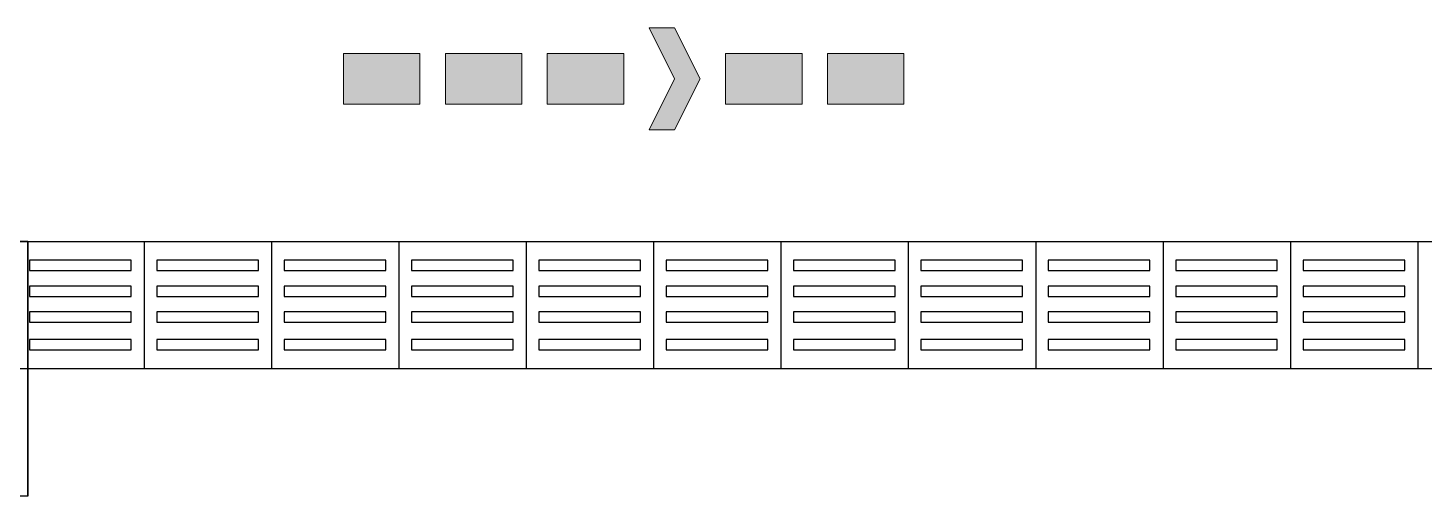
# Model space of a CAD drawing. Header units: metres. Extents: x 341 to 459, y 1341 to 1425.
# Drawn here: x 416.79 to 419.53, y 1376.818 to 1377.737 of the extents above; entities that cross this region are included whole.
import ezdxf
from ezdxf.enums import TextEntityAlignment as Align

# ---------------------------------------------------------------- set-up
doc = ezdxf.new("R2010")
doc.units = ezdxf.units.M
doc.layers.add('INC_EQUIP', color=10, linetype='Continuous', lineweight=20)
doc.layers.add('INC_PLACAS', color=10, linetype='Continuous', lineweight=20)
doc.layers.add('Itens de detalhe', color=7, linetype='Continuous')
doc.layers.add('Notas de texto-1', color=7, linetype='Continuous')
doc.styles.add('ROMANS', font='ROMANS.SHX')

# ---------------------------------------------------------------- blocks, each defined once
blk = doc.blocks.new('piso tatil')
at = {"layer": 'Itens de detalhe', "color": 252, "true_color": 0x939598, "extrusion": (0, 0, -1)}
for p, q in [((-95.2742, 27.6842), (-95.0242, 27.6842)), ((-95.0242, 27.6842), (-95.2742, 27.6842)), ((-95.0242, 27.6842), (-94.7962, 27.6842)), ((-95.0242, 27.6842), (-94.7962, 27.6842)), ((-95.0242, 27.6842), (-95.0242, 27.4342)), ((-95.0242, 27.4342), (-95.0242, 27.6842)), ((-94.7962, 27.6842), (-94.5462, 27.6842)), ((-94.7962, 27.6842), (-94.5462, 27.6842)), ((-94.7962, 27.6842), (-94.7962, 27.4342)), ((-94.7962, 27.6842), (-94.7962, 27.4342)), ((-94.5462, 27.6842), (-94.2962, 27.6842)), ((-94.5462, 27.6842), (-94.2962, 27.6842)), ((-94.5462, 27.6842), (-94.5462, 27.4342)), ((-94.5462, 27.6842), (-94.5462, 27.4342)), ((-94.2962, 27.6842), (-94.0462, 27.6842)), ((-94.2962, 27.6842), (-94.0462, 27.6842)), ((-94.2962, 27.6842), (-94.2962, 27.4342)), ((-94.2962, 27.6842), (-94.2962, 27.4342)), ((-94.0462, 27.6842), (-93.7962, 27.6842)), ((-94.0462, 27.6842), (-93.7962, 27.6842)), ((-94.0462, 27.6842), (-94.0462, 27.4342)), ((-94.0462, 27.6842), (-94.0462, 27.4342)), ((-93.7962, 27.6842), (-93.5462, 27.6842)), ((-93.7962, 27.6842), (-93.5462, 27.6842)), ((-93.7962, 27.6842), (-93.7962, 27.4342)), ((-93.7962, 27.6842), (-93.7962, 27.4342)), ((-93.5462, 27.6842), (-93.2962, 27.6842)), ((-93.5462, 27.6842), (-93.2962, 27.6842)), ((-93.5462, 27.6842), (-93.5462, 27.4342)), ((-93.5462, 27.6842), (-93.5462, 27.4342)), ((-93.2962, 27.6842), (-93.0462, 27.6842)), ((-93.2962, 27.6842), (-93.0462, 27.6842)), ((-93.2962, 27.6842), (-93.2962, 27.4342)), ((-93.2962, 27.6842), (-93.2962, 27.4342)), ((-93.0462, 27.6842), (-92.7962, 27.6842)), ((-93.0462, 27.6842), (-92.7962, 27.6842)), ((-93.0462, 27.6842), (-93.0462, 27.4342)), ((-93.0462, 27.6842), (-93.0462, 27.4342)), ((-92.7962, 27.6842), (-92.5462, 27.6842)), ((-92.7962, 27.6842), (-92.5462, 27.6842)), ((-92.7962, 27.6842), (-92.7962, 27.4342)), ((-92.7962, 27.6842), (-92.7962, 27.4342)), ((-92.5462, 27.6842), (-92.2962, 27.6842)), ((-92.5462, 27.6842), (-92.2962, 27.6842)), ((-92.5462, 27.6842), (-92.5462, 27.4342)), ((-92.5462, 27.6842), (-92.5462, 27.4342)), ((-92.2962, 27.6842), (-92.0462, 27.6842)), ((-92.2962, 27.6842), (-92.0462, 27.6842)), ((-92.2962, 27.6842), (-92.2962, 27.4342)), ((-92.2962, 27.6842), (-92.2962, 27.4342)), ((-94.8219, 27.6473), (-95.0214, 27.6473)), ((-95.0214, 27.6473), (-95.0214, 27.6268)), ((-95.0214, 27.6268), (-94.8219, 27.6268)), ((-94.8219, 27.6268), (-94.8219, 27.6473)), ((-94.5719, 27.6473), (-94.7714, 27.6473)), ((-94.7714, 27.6473), (-94.7714, 27.6268)), ((-94.7714, 27.6268), (-94.5719, 27.6268)), ((-94.5719, 27.6268), (-94.5719, 27.6473)), ((-94.3219, 27.6473), (-94.5214, 27.6473)), ((-94.5214, 27.6473), (-94.5214, 27.6268)), ((-94.5214, 27.6268), (-94.3219, 27.6268)), ((-94.3219, 27.6268), (-94.3219, 27.6473)), ((-94.0719, 27.6473), (-94.2714, 27.6473)), ((-94.2714, 27.6473), (-94.2714, 27.6268)), ((-94.2714, 27.6268), (-94.0719, 27.6268)), ((-94.0719, 27.6268), (-94.0719, 27.6473)), ((-93.8219, 27.6473), (-94.0214, 27.6473)), ((-94.0214, 27.6473), (-94.0214, 27.6268)), ((-94.0214, 27.6268), (-93.8219, 27.6268)), ((-93.8219, 27.6268), (-93.8219, 27.6473)), ((-93.5719, 27.6473), (-93.7714, 27.6473)), ((-93.7714, 27.6473), (-93.7714, 27.6268)), ((-93.7714, 27.6268), (-93.5719, 27.6268)), ((-93.5719, 27.6268), (-93.5719, 27.6473)), ((-93.3219, 27.6473), (-93.5214, 27.6473)), ((-93.5214, 27.6473), (-93.5214, 27.6268)), ((-93.5214, 27.6268), (-93.3219, 27.6268)), ((-93.3219, 27.6268), (-93.3219, 27.6473)), ((-93.0719, 27.6473), (-93.2714, 27.6473)), ((-93.2714, 27.6473), (-93.2714, 27.6268)), ((-93.2714, 27.6268), (-93.0719, 27.6268)), ((-93.0719, 27.6268), (-93.0719, 27.6473)), ((-92.8219, 27.6473), (-93.0214, 27.6473)), ((-93.0214, 27.6473), (-93.0214, 27.6268)), ((-93.0214, 27.6268), (-92.8219, 27.6268)), ((-92.8219, 27.6268), (-92.8219, 27.6473)), ((-92.5719, 27.6473), (-92.7714, 27.6473)), ((-92.7714, 27.6473), (-92.7714, 27.6268)), ((-92.7714, 27.6268), (-92.5719, 27.6268)), ((-92.5719, 27.6268), (-92.5719, 27.6473)), ((-92.3219, 27.6473), (-92.5214, 27.6473)), ((-92.5214, 27.6473), (-92.5214, 27.6268)), ((-92.5214, 27.6268), (-92.3219, 27.6268)), ((-92.3219, 27.6268), (-92.3219, 27.6473)), ((-94.8219, 27.5966), (-95.0214, 27.5966)), ((-95.0214, 27.5966), (-95.0214, 27.5761)), ((-94.8219, 27.5761), (-94.8219, 27.5966)), ((-94.5719, 27.5966), (-94.7714, 27.5966)), ((-94.7714, 27.5966), (-94.7714, 27.5761)), ((-94.5719, 27.5761), (-94.5719, 27.5966)), ((-94.3219, 27.5966), (-94.5214, 27.5966)), ((-94.5214, 27.5966), (-94.5214, 27.5761)), ((-94.3219, 27.5761), (-94.3219, 27.5966)), ((-94.0719, 27.5966), (-94.2714, 27.5966)), ((-94.2714, 27.5966), (-94.2714, 27.5761)), ((-94.0719, 27.5761), (-94.0719, 27.5966)), ((-93.8219, 27.5966), (-94.0214, 27.5966)), ((-94.0214, 27.5966), (-94.0214, 27.5761)), ((-93.8219, 27.5761), (-93.8219, 27.5966)), ((-93.5719, 27.5966), (-93.7714, 27.5966)), ((-93.7714, 27.5966), (-93.7714, 27.5761)), ((-93.5719, 27.5761), (-93.5719, 27.5966)), ((-93.3219, 27.5966), (-93.5214, 27.5966)), ((-93.5214, 27.5966), (-93.5214, 27.5761)), ((-93.3219, 27.5761), (-93.3219, 27.5966)), ((-93.0719, 27.5966), (-93.2714, 27.5966)), ((-93.2714, 27.5966), (-93.2714, 27.5761)), ((-93.0719, 27.5761), (-93.0719, 27.5966)), ((-92.8219, 27.5966), (-93.0214, 27.5966)), ((-93.0214, 27.5966), (-93.0214, 27.5761)), ((-92.8219, 27.5761), (-92.8219, 27.5966)), ((-92.5719, 27.5966), (-92.7714, 27.5966)), ((-92.7714, 27.5966), (-92.7714, 27.5761)), ((-92.5719, 27.5761), (-92.5719, 27.5966)), ((-92.3219, 27.5966), (-92.5214, 27.5966)), ((-92.5214, 27.5966), (-92.5214, 27.5761)), ((-92.3219, 27.5761), (-92.3219, 27.5966)), ((-95.0214, 27.5761), (-94.8219, 27.5761)), ((-94.7714, 27.5761), (-94.5719, 27.5761)), ((-94.5214, 27.5761), (-94.3219, 27.5761)), ((-94.2714, 27.5761), (-94.0719, 27.5761)), ((-94.0214, 27.5761), (-93.8219, 27.5761)), ((-93.7714, 27.5761), (-93.5719, 27.5761)), ((-93.5214, 27.5761), (-93.3219, 27.5761)), ((-93.2714, 27.5761), (-93.0719, 27.5761)), ((-93.0214, 27.5761), (-92.8219, 27.5761)), ((-92.7714, 27.5761), (-92.5719, 27.5761)), ((-92.5214, 27.5761), (-92.3219, 27.5761)), ((-94.8219, 27.5459), (-95.0214, 27.5459)), ((-95.0214, 27.5459), (-95.0214, 27.5254)), ((-94.8219, 27.5254), (-94.8219, 27.5459)), ((-94.5719, 27.5459), (-94.7714, 27.5459)), ((-94.7714, 27.5459), (-94.7714, 27.5254)), ((-94.5719, 27.5254), (-94.5719, 27.5459)), ((-94.3219, 27.5459), (-94.5214, 27.5459)), ((-94.5214, 27.5459), (-94.5214, 27.5254)), ((-94.3219, 27.5254), (-94.3219, 27.5459)), ((-94.0719, 27.5459), (-94.2714, 27.5459)), ((-94.2714, 27.5459), (-94.2714, 27.5254)), ((-94.0719, 27.5254), (-94.0719, 27.5459)), ((-93.8219, 27.5459), (-94.0214, 27.5459)), ((-94.0214, 27.5459), (-94.0214, 27.5254)), ((-93.8219, 27.5254), (-93.8219, 27.5459)), ((-93.5719, 27.5459), (-93.7714, 27.5459)), ((-93.7714, 27.5459), (-93.7714, 27.5254)), ((-93.5719, 27.5254), (-93.5719, 27.5459)), ((-93.3219, 27.5459), (-93.5214, 27.5459)), ((-93.5214, 27.5459), (-93.5214, 27.5254)), ((-93.3219, 27.5254), (-93.3219, 27.5459)), ((-93.0719, 27.5459), (-93.2714, 27.5459)), ((-93.2714, 27.5459), (-93.2714, 27.5254)), ((-93.0719, 27.5254), (-93.0719, 27.5459)), ((-92.8219, 27.5459), (-93.0214, 27.5459)), ((-93.0214, 27.5459), (-93.0214, 27.5254)), ((-92.8219, 27.5254), (-92.8219, 27.5459)), ((-92.5719, 27.5459), (-92.7714, 27.5459)), ((-92.7714, 27.5459), (-92.7714, 27.5254)), ((-92.5719, 27.5254), (-92.5719, 27.5459)), ((-92.3219, 27.5459), (-92.5214, 27.5459)), ((-92.5214, 27.5459), (-92.5214, 27.5254)), ((-92.3219, 27.5254), (-92.3219, 27.5459)), ((-95.0214, 27.5254), (-94.8219, 27.5254)), ((-94.7714, 27.5254), (-94.5719, 27.5254)), ((-94.5214, 27.5254), (-94.3219, 27.5254)), ((-94.2714, 27.5254), (-94.0719, 27.5254)), ((-94.0214, 27.5254), (-93.8219, 27.5254)), ((-93.7714, 27.5254), (-93.5719, 27.5254)), ((-93.5214, 27.5254), (-93.3219, 27.5254)), ((-93.2714, 27.5254), (-93.0719, 27.5254)), ((-93.0214, 27.5254), (-92.8219, 27.5254)), ((-92.7714, 27.5254), (-92.5719, 27.5254)), ((-92.5214, 27.5254), (-92.3219, 27.5254)), ((-94.8219, 27.4916), (-95.0214, 27.4916)), ((-95.0214, 27.4916), (-95.0214, 27.4712)), ((-94.8219, 27.4712), (-94.8219, 27.4916)), ((-94.5719, 27.4916), (-94.7714, 27.4916)), ((-94.7714, 27.4916), (-94.7714, 27.4712)), ((-94.5719, 27.4712), (-94.5719, 27.4916)), ((-94.3219, 27.4916), (-94.5214, 27.4916)), ((-94.5214, 27.4916), (-94.5214, 27.4712)), ((-94.3219, 27.4712), (-94.3219, 27.4916)), ((-94.0719, 27.4916), (-94.2714, 27.4916)), ((-94.2714, 27.4916), (-94.2714, 27.4712)), ((-94.0719, 27.4712), (-94.0719, 27.4916)), ((-93.8219, 27.4916), (-94.0214, 27.4916)), ((-94.0214, 27.4916), (-94.0214, 27.4712)), ((-93.8219, 27.4712), (-93.8219, 27.4916)), ((-93.5719, 27.4916), (-93.7714, 27.4916)), ((-93.7714, 27.4916), (-93.7714, 27.4712)), ((-93.5719, 27.4712), (-93.5719, 27.4916)), ((-93.3219, 27.4916), (-93.5214, 27.4916)), ((-93.5214, 27.4916), (-93.5214, 27.4712)), ((-93.3219, 27.4712), (-93.3219, 27.4916)), ((-93.0719, 27.4916), (-93.2714, 27.4916)), ((-93.2714, 27.4916), (-93.2714, 27.4712)), ((-93.0719, 27.4712), (-93.0719, 27.4916)), ((-92.8219, 27.4916), (-93.0214, 27.4916)), ((-93.0214, 27.4916), (-93.0214, 27.4712)), ((-92.8219, 27.4712), (-92.8219, 27.4916)), ((-92.5719, 27.4916), (-92.7714, 27.4916)), ((-92.7714, 27.4916), (-92.7714, 27.4712)), ((-92.5719, 27.4712), (-92.5719, 27.4916)), ((-92.3219, 27.4916), (-92.5214, 27.4916)), ((-92.5214, 27.4916), (-92.5214, 27.4712)), ((-92.3219, 27.4712), (-92.3219, 27.4916)), ((-95.0214, 27.4712), (-94.8219, 27.4712)), ((-94.7714, 27.4712), (-94.5719, 27.4712)), ((-94.5214, 27.4712), (-94.3219, 27.4712)), ((-94.2714, 27.4712), (-94.0719, 27.4712)), ((-94.0214, 27.4712), (-93.8219, 27.4712)), ((-93.7714, 27.4712), (-93.5719, 27.4712)), ((-93.5214, 27.4712), (-93.3219, 27.4712)), ((-93.2714, 27.4712), (-93.0719, 27.4712)), ((-93.0214, 27.4712), (-92.8219, 27.4712)), ((-92.7714, 27.4712), (-92.5719, 27.4712)), ((-92.5214, 27.4712), (-92.3219, 27.4712)), ((-95.0242, 27.4342), (-95.2742, 27.4342)), ((-94.7962, 27.4342), (-95.0242, 27.4342)), ((-94.7962, 27.4342), (-95.0242, 27.4342)), ((-95.0242, 27.4342), (-95.0242, 27.1842)), ((-95.0242, 27.1842), (-95.0242, 27.4342)), ((-94.5462, 27.4342), (-94.7962, 27.4342)), ((-94.5462, 27.4342), (-94.7962, 27.4342)), ((-94.2962, 27.4342), (-94.5462, 27.4342)), ((-94.2962, 27.4342), (-94.5462, 27.4342)), ((-94.0462, 27.4342), (-94.2962, 27.4342)), ((-94.0462, 27.4342), (-94.2962, 27.4342)), ((-93.7962, 27.4342), (-94.0462, 27.4342)), ((-93.7962, 27.4342), (-94.0462, 27.4342)), ((-93.5462, 27.4342), (-93.7962, 27.4342)), ((-93.5462, 27.4342), (-93.7962, 27.4342)), ((-93.2962, 27.4342), (-93.5462, 27.4342)), ((-93.2962, 27.4342), (-93.5462, 27.4342)), ((-93.0462, 27.4342), (-93.2962, 27.4342)), ((-93.0462, 27.4342), (-93.2962, 27.4342)), ((-92.7962, 27.4342), (-93.0462, 27.4342)), ((-92.7962, 27.4342), (-93.0462, 27.4342)), ((-92.5462, 27.4342), (-92.7962, 27.4342)), ((-92.5462, 27.4342), (-92.7962, 27.4342)), ((-92.2962, 27.4342), (-92.5462, 27.4342)), ((-92.2962, 27.4342), (-92.5462, 27.4342)), ((-92.0462, 27.4342), (-92.2962, 27.4342)), ((-92.0462, 27.4342), (-92.2962, 27.4342)), ((-95.0242, 27.1842), (-95.2742, 27.1842))]:
    blk.add_line(p, q, dxfattribs=at)
blk = doc.blocks.new('*U71')
at = {"layer": 'INC_EQUIP'}
h = blk.add_hatch(color=256, dxfattribs=at)
h.paths.add_polyline_path([(0.5, -0.5), (2, -0.5), (2, 0.5), (0.5, 0.5)])
h.paths.add_polyline_path([(2.5, -0.5), (4, -0.5), (4, 0.5), (2.5, 0.5)])
h.paths.add_polyline_path([(-7, -0.5), (-5.5, -0.5), (-5.5, 0.5), (-7, 0.5)])
h.paths.add_polyline_path([(-5, -0.5), (-3.5, -0.5), (-3.5, 0.5), (-5, 0.5)])
h.paths.add_polyline_path([(-1, -1), (-0.5, 0), (-1, 1), (-0.5, 1), (0, 0), (-0.5, -1)])
h.paths.add_polyline_path([(-3, -0.5), (-1.5, -0.5), (-1.5, 0.5), (-3, 0.5)])
at = {"flags": 128}
blk.add_lwpolyline([(-7, -0.5), (-5.5, -0.5), (-5.5, 0.5), (-7, 0.5)], close=True, dxfattribs=at)
at = {"layer": 'INC_EQUIP', "flags": 128}
for points in [[(-1, -1), (-0.5, 0), (-1, 1), (-0.5, 1), (0, 0), (-0.5, -1)], [(-5, -0.5), (-3.5, -0.5), (-3.5, 0.5), (-5, 0.5)], [(-3, -0.5), (-1.5, -0.5), (-1.5, 0.5), (-3, 0.5)], [(0.5, -0.5), (2, -0.5), (2, 0.5), (0.5, 0.5)], [(2.5, -0.5), (4, -0.5), (4, 0.5), (2.5, 0.5)]]:
    blk.add_lwpolyline(points, close=True, dxfattribs=at)
at = {"layer": 'INC_PLACAS', "style": 'ROMANS', "width": 0.95}
for tag, flags, p in [('COD', 3, (-6.032, -1.332)), ('DESC', 3, (-5.74, -2.179)), ('X', 1, (-6.655, -3.053))]:
    blk.add_attdef(tag, text='', height=0.651, dxfattribs=dict(at, flags=flags)).set_placement(p, align=Align.MIDDLE_CENTER)

msp = doc.modelspace()

# ---------------------------------------------------------------- block references
at = {"layer": 'INC_EQUIP', "xscale": -0.1000000000000001, "yscale": 0.1000000000000001, "zscale": 0.1000000000000001, "rotation": 180}
msp.add_blockref('*U71', (418.109, 1377.6373, 0.0219), dxfattribs=at)
at = {"layer": 'Notas de texto-1', "color": 252, "true_color": 0x939598}
msp.add_blockref('piso tatil', (511.8138, 1349.634), dxfattribs=at)

doc.saveas('drawing.dxf')
